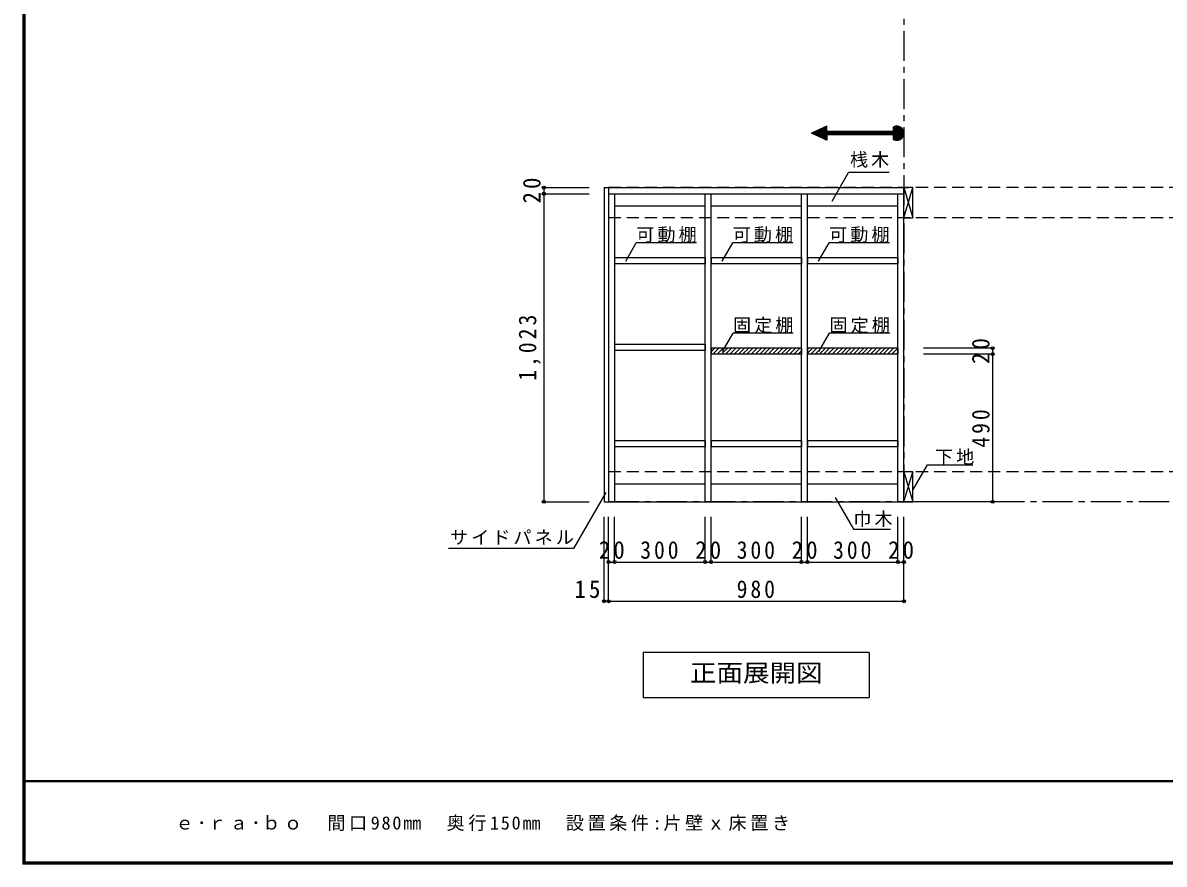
# Model space of a CAD drawing. Units: millimetres at full size, sheet at 1:20. Extents: x -3922 to 3878, y -2932 to 2722.
# Drawn here: x -3922 to -134, y -2864 to -71 of the extents above; entities that cross this region are included whole.
import ezdxf
from ezdxf.enums import TextEntityAlignment as Align

# ---------------------------------------------------------------- set-up
doc = ezdxf.new("R2010")
doc.units = ezdxf.units.MM
doc.header["$LTSCALE"] = 20
doc.header["$PDMODE"] = 32
doc.header["$PDSIZE"] = 10
doc.linetypes.add('CHAIN1', pattern=[8, 5, -1, 1, -1])
doc.linetypes.add('DASHED2', pattern=[3, 2, -1])
for name, color, linetype in [('0-2_本体', 2, 'Continuous'), ('0-3_固定棚', 3, 'Continuous'), ('0-7_桟木・巾木', 2, 'Continuous'), ('0-8_引き出し', 3, 'Continuous'), ('0-A_文字', 7, 'Continuous'), ('0-B_寸法', 7, 'Continuous'), ('0-C_ハッチ', 4, 'Continuous'), ('F-1_枠', 6, 'Continuous'), ('F-A_文字', 7, 'Continuous')]:
    doc.layers.add(name, color=color, linetype=linetype)
doc.styles.add('ＭＳ ゴシック', font='')
doc.styles.get('ＭＳ ゴシック').set_extended_font_data('MS Gothic')

msp = doc.modelspace()

# ---------------------------------------------------------------- linework, layer by layer
at = {"layer": '0-2_本体', "color": 3}
for p, q in [((-1992.87, -618.27), (-1992.87, -1661.27)), ((-1992.87, -618.27), (-982.87, -618.27)), ((-1977.87, -618.27), (-1977.87, -1661.27)), ((-1977.87, -638.27), (-997.87, -638.27)), ((-1957.87, -638.27), (-1957.87, -1661.27)), ((-1657.87, -1661.27), (-1657.87, -638.27)), ((-1637.87, -1661.27), (-1637.87, -638.27)), ((-1337.87, -1661.27), (-1337.87, -638.27)), ((-1317.87, -1661.27), (-1317.87, -638.27)), ((-1017.87, -1661.27), (-1017.87, -638.27)), ((-997.87, -1661.27), (-997.87, -618.27)), ((-1992.87, -1661.27), (-997.87, -1661.27))]:
    msp.add_line(p, q, dxfattribs=at)
at = {"layer": '0-3_固定棚'}
for p, q in [((-1957.87, -850.77), (-1957.87, -870.77)), ((-1657.87, -850.77), (-1957.87, -850.77)), ((-1657.87, -870.77), (-1957.87, -870.77)), ((-1657.87, -850.77), (-1657.87, -870.77)), ((-1637.87, -850.77), (-1637.87, -870.77)), ((-1337.87, -850.77), (-1637.87, -850.77)), ((-1337.87, -870.77), (-1637.87, -870.77)), ((-1337.87, -850.77), (-1337.87, -870.77)), ((-1317.87, -850.77), (-1317.87, -870.77)), ((-1017.87, -850.77), (-1317.87, -850.77)), ((-1017.87, -870.77), (-1317.87, -870.77)), ((-1017.87, -850.77), (-1017.87, -870.77)), ((-1957.87, -1138.77), (-1957.87, -1158.77)), ((-1657.87, -1138.77), (-1957.87, -1138.77)), ((-1657.87, -1158.77), (-1957.87, -1158.77)), ((-1657.87, -1138.77), (-1657.87, -1158.77)), ((-1637.87, -1151.27), (-1637.87, -1171.27)), ((-1337.87, -1151.27), (-1637.87, -1151.27)), ((-1337.87, -1171.27), (-1637.87, -1171.27)), ((-1337.87, -1151.27), (-1337.87, -1171.27)), ((-1317.87, -1151.27), (-1317.87, -1171.27)), ((-1017.87, -1151.27), (-1317.87, -1151.27)), ((-1017.87, -1171.27), (-1317.87, -1171.27)), ((-1017.87, -1151.27), (-1017.87, -1171.27)), ((-1957.87, -1458.77), (-1957.87, -1478.77)), ((-1657.87, -1458.77), (-1957.87, -1458.77)), ((-1657.87, -1458.77), (-1657.87, -1478.77)), ((-1637.87, -1458.77), (-1637.87, -1478.77)), ((-1337.87, -1458.77), (-1637.87, -1458.77)), ((-1337.87, -1458.77), (-1337.87, -1478.77)), ((-1317.87, -1458.77), (-1317.87, -1478.77)), ((-1017.87, -1458.77), (-1317.87, -1458.77)), ((-1017.87, -1458.77), (-1017.87, -1478.77)), ((-1657.87, -1478.77), (-1957.87, -1478.77)), ((-1337.87, -1478.77), (-1637.87, -1478.77)), ((-1017.87, -1478.77), (-1317.87, -1478.77))]:
    msp.add_line(p, q, dxfattribs=at)
at = {"layer": '0-7_桟木・巾木', "color": 7}
for p, q in [((-1957.87, -678.27), (-1657.87, -678.27)), ((-1637.87, -678.27), (-1337.87, -678.27)), ((-1317.87, -678.27), (-1017.87, -678.27)), ((-1957.87, -1601.27), (-1657.87, -1601.27)), ((-1637.87, -1601.27), (-1337.87, -1601.27)), ((-1317.87, -1601.27), (-1017.87, -1601.27))]:
    msp.add_line(p, q, dxfattribs=at)
at = {"layer": '0-8_引き出し', "color": 7}
for p, q in [((-997.87, -618.27), (-967.87, -718.27)), ((-997.87, -718.27), (-967.87, -618.27)), ((-997.87, -1561.27), (-967.87, -1661.27)), ((-997.87, -1661.27), (-967.87, -1561.27))]:
    msp.add_line(p, q, dxfattribs=at)
at = {"layer": '0-8_引き出し'}
for p, q in [((-997.87, -718.27), (-967.87, -718.27)), ((-997.87, -1661.27), (-967.87, -1661.27))]:
    msp.add_line(p, q, dxfattribs=at)
for points in [[(-967.87, -718.27), (-967.87, -618.27), (-997.87, -618.27)], [(-967.87, -1661.27), (-967.87, -1561.27), (-997.87, -1561.27)]]:
    msp.add_lwpolyline(points, dxfattribs=at)
at = {"layer": '0-A_文字', "linetype": 'CHAIN1'}
for p, q in [((-997.87, 1822.73), (-997.87, -1661.27)), ((1962.13, -1661.27), (-1977.87, -1661.27))]:
    msp.add_line(p, q, dxfattribs=at)
at = {"layer": '0-A_文字'}
for p, q in [((-1253.77, -413.93), (-1304.58, -437.54)), ((-1253.77, -422.41), (-1259.55, -416.62)), ((-1253.77, -419.58), (-1257.62, -415.73)), ((-1253.77, -416.75), (-1255.69, -414.83)), ((-1253.77, -431.65), (-1253.77, -413.93)), ((-999.91, -447.16), (-1031.09, -415.98)), ((-999.11, -445.13), (-1029.06, -415.19)), ((-998.49, -442.93), (-1026.86, -414.56)), ((-998.05, -440.53), (-1024.46, -414.12)), ((-997.87, -437.89), (-1021.82, -413.94)), ((-998.01, -434.92), (-1018.85, -414.08)), ((-998.67, -431.44), (-1015.36, -414.74)), ((-1000.42, -426.85), (-1010.78, -416.49)), ((-1253.77, -461.16), (-1304.58, -437.54)), ((-1302.91, -438.32), (-1303.97, -437.26)), ((-1297.62, -440.78), (-1302.04, -436.36)), ((-1292.34, -443.23), (-1300.11, -435.46)), ((-1287.06, -445.69), (-1298.18, -434.57)), ((-1281.77, -448.14), (-1296.25, -433.67)), ((-1276.49, -450.6), (-1294.31, -432.77)), ((-1271.21, -453.05), (-1292.38, -431.88)), ((-1265.92, -455.51), (-1290.45, -430.98)), ((-1260.64, -457.96), (-1288.52, -430.08)), ((-1255.36, -460.41), (-1286.59, -429.18)), ((-1253.77, -459.18), (-1284.66, -428.29)), ((-1253.77, -456.35), (-1282.73, -427.39)), ((-1253.77, -453.52), (-1280.8, -426.49)), ((-1253.77, -450.69), (-1278.86, -425.6)), ((-1253.77, -447.87), (-1276.93, -424.7)), ((-1253.77, -445.04), (-1275, -423.8)), ((-1252.53, -443.44), (-1273.07, -422.9)), ((-1249.7, -443.44), (-1271.14, -422.01)), ((-1246.88, -443.44), (-1269.21, -421.11)), ((-1244.05, -443.44), (-1267.28, -420.21)), ((-1253.77, -430.9), (-1265.35, -419.31)), ((-1253.77, -428.07), (-1263.42, -418.42)), ((-1253.77, -425.24), (-1261.48, -417.52)), ((-1033.28, -443.44), (-1253.77, -443.44)), ((-1253.77, -443.44), (-1253.77, -461.16)), ((-1241.22, -443.44), (-1253.01, -431.65)), ((-1238.39, -443.44), (-1250.19, -431.65)), ((-1235.56, -443.44), (-1247.36, -431.65)), ((-1232.73, -443.44), (-1244.53, -431.65)), ((-1229.91, -443.44), (-1241.7, -431.65)), ((-1227.08, -443.44), (-1238.87, -431.65)), ((-1224.25, -443.44), (-1236.04, -431.65)), ((-1221.42, -443.44), (-1233.21, -431.65)), ((-1218.59, -443.44), (-1230.39, -431.65)), ((-1215.76, -443.44), (-1227.56, -431.65)), ((-1212.94, -443.44), (-1224.73, -431.65)), ((-1210.11, -443.44), (-1221.9, -431.65)), ((-1207.28, -443.44), (-1219.07, -431.65)), ((-1204.45, -443.44), (-1216.24, -431.65)), ((-1201.62, -443.44), (-1213.42, -431.65)), ((-1198.79, -443.44), (-1210.59, -431.65)), ((-1195.96, -443.44), (-1207.76, -431.65)), ((-1193.14, -443.44), (-1204.93, -431.65)), ((-1190.31, -443.44), (-1202.1, -431.65)), ((-1187.48, -443.44), (-1199.27, -431.65)), ((-1184.65, -443.44), (-1196.44, -431.65)), ((-1181.82, -443.44), (-1193.62, -431.65)), ((-1178.99, -443.44), (-1190.79, -431.65)), ((-1176.17, -443.44), (-1187.96, -431.65)), ((-1173.34, -443.44), (-1185.13, -431.65)), ((-1170.51, -443.44), (-1182.3, -431.65)), ((-1167.68, -443.44), (-1179.47, -431.65)), ((-1164.85, -443.44), (-1176.65, -431.65)), ((-1162.02, -443.44), (-1173.82, -431.65)), ((-1159.2, -443.44), (-1170.99, -431.65)), ((-1156.37, -443.44), (-1168.16, -431.65)), ((-1153.54, -443.44), (-1165.33, -431.65)), ((-1150.71, -443.44), (-1162.5, -431.65)), ((-1147.88, -443.44), (-1159.68, -431.65)), ((-1145.05, -443.44), (-1156.85, -431.65)), ((-1142.22, -443.44), (-1154.02, -431.65)), ((-1139.4, -443.44), (-1151.19, -431.65)), ((-1136.57, -443.44), (-1148.36, -431.65)), ((-1133.74, -443.44), (-1145.53, -431.65)), ((-1130.91, -443.44), (-1142.7, -431.65)), ((-1128.08, -443.44), (-1139.88, -431.65)), ((-1125.25, -443.44), (-1137.05, -431.65)), ((-1122.43, -443.44), (-1134.22, -431.65)), ((-1119.6, -443.44), (-1131.39, -431.65)), ((-1116.77, -443.44), (-1128.56, -431.65)), ((-1113.94, -443.44), (-1125.73, -431.65)), ((-1111.11, -443.44), (-1122.91, -431.65)), ((-1108.28, -443.44), (-1120.08, -431.65)), ((-1105.46, -443.44), (-1117.25, -431.65)), ((-1102.63, -443.44), (-1114.42, -431.65)), ((-1099.8, -443.44), (-1111.59, -431.65)), ((-1096.97, -443.44), (-1108.76, -431.65)), ((-1094.14, -443.44), (-1105.94, -431.65)), ((-1091.31, -443.44), (-1103.11, -431.65)), ((-1088.48, -443.44), (-1100.28, -431.65)), ((-1085.66, -443.44), (-1097.45, -431.65)), ((-1082.83, -443.44), (-1094.62, -431.65)), ((-1080, -443.44), (-1091.79, -431.65)), ((-1077.17, -443.44), (-1088.96, -431.65)), ((-1074.34, -443.44), (-1086.14, -431.65)), ((-1071.51, -443.44), (-1083.31, -431.65)), ((-1068.69, -443.44), (-1080.48, -431.65)), ((-1065.86, -443.44), (-1077.65, -431.65)), ((-1063.03, -443.44), (-1074.82, -431.65)), ((-1060.2, -443.44), (-1071.99, -431.65)), ((-1057.37, -443.44), (-1069.17, -431.65)), ((-1054.54, -443.44), (-1066.34, -431.65)), ((-1051.71, -443.44), (-1063.51, -431.65)), ((-1048.89, -443.44), (-1060.68, -431.65)), ((-1046.06, -443.44), (-1057.85, -431.65)), ((-1043.23, -443.44), (-1055.02, -431.65)), ((-1040.4, -443.44), (-1052.2, -431.65)), ((-1037.57, -443.44), (-1049.37, -431.65)), ((-1034.74, -443.44), (-1046.54, -431.65)), ((-1015.08, -460.27), (-1043.71, -431.65)), ((-1012.96, -459.57), (-1040.88, -431.65)), ((-1011, -458.7), (-1038.05, -431.65)), ((-1009.17, -457.7), (-1035.22, -431.65)), ((-1001.93, -450.8), (-1033.28, -419.45)), ((-1003.14, -452.42), (-1033.28, -422.28)), ((-1004.47, -453.92), (-1033.28, -425.11)), ((-1005.91, -455.3), (-1033.28, -427.94)), ((-1007.48, -456.56), (-1033.28, -430.76)), ((-1033.28, -443.44), (-1033.28, -457.99)), ((-1017.39, -460.8), (-1033.28, -444.91)), ((-1019.91, -461.1), (-1033.28, -447.73)), ((-1022.72, -461.12), (-1033.28, -450.56)), ((-1025.94, -460.73), (-1033.28, -453.39)), ((-1000.85, -449.05), (-1032.98, -416.92)), ((-1029.9, -459.6), (-1033.28, -456.22)), ((-1920.96, -861.83), (-1885.95, -801.18)), ((-1685.95, -801.18), (-1885.95, -801.18)), ((-1600.96, -861.83), (-1565.95, -801.18)), ((-1365.95, -801.18), (-1565.95, -801.18)), ((-1280.96, -861.83), (-1245.95, -801.18)), ((-1045.95, -801.18), (-1245.95, -801.18)), ((-1599.96, -1162.33), (-1564.95, -1101.68)), ((-1364.95, -1101.68), (-1564.95, -1101.68)), ((-1279.96, -1162.33), (-1244.95, -1101.68)), ((-1044.95, -1101.68), (-1244.95, -1101.68)), ((-967.87, -1622.95), (-919.1, -1538.48)), ((-919.1, -1538.48), (-768.57, -1538.48)), ((-1987.18, -1630.43), (-2094.26, -1815.9)), ((-1226.4, -1646.51), (-1165.68, -1751.68)), ((-1165.68, -1751.68), (-1041.91, -1751.68)), ((-2094.26, -1815.9), (-2509.39, -1815.9)), ((-1112.87, -2161.27), (-1112.87, -2311.27)), ((-1862.87, -2311.27), (-1112.87, -2311.27))]:
    msp.add_line(p, q, dxfattribs=at)
for points in [[(-1033.28, -417.1), (-1033.28, -431.65), (-1253.77, -431.65)], [(-1112.87, -2161.27), (-1862.87, -2161.27), (-1862.87, -2311.27)]]:
    msp.add_lwpolyline(points, dxfattribs=at)
msp.add_arc((-1021.47, -437.54), 23.61, 240, 120, dxfattribs=at)
at = {"layer": '0-B_寸法'}
for p in [(-1236.28, -663.34), (-1046.87, -568.38)]:
    msp.add_line(p, (-1181.45, -568.38), dxfattribs=at)
at = {"layer": '0-B_寸法', "color": 4}
for p, q in [((-2192.87, -618.27), (-2192.87, -638.27)), ((-2192.87, -618.27), (-2042.87, -618.27)), ((-2192.87, -638.27), (-2192.87, -1661.27)), ((-2192.87, -638.27), (-2042.87, -638.27)), ((-702.87, -1151.27), (-932.87, -1151.27)), ((-702.87, -1171.27), (-932.87, -1171.27)), ((-702.87, -1171.27), (-702.87, -1151.27)), ((-702.87, -1661.27), (-702.87, -1171.27)), ((-2192.87, -1661.27), (-2042.87, -1661.27)), ((-702.87, -1661.27), (-932.87, -1661.27)), ((-1992.87, -1991.27), (-1992.87, -1711.27)), ((-1977.87, -1861.27), (-1977.87, -1711.27)), ((-1957.87, -1861.27), (-1957.87, -1711.27)), ((-1657.87, -1861.27), (-1657.87, -1711.27)), ((-1637.87, -1861.27), (-1637.87, -1711.27)), ((-1337.87, -1861.27), (-1337.87, -1711.27)), ((-1317.87, -1861.27), (-1317.87, -1711.27)), ((-1017.87, -1861.27), (-1017.87, -1711.27)), ((-997.87, -1861.27), (-997.87, -1711.27)), ((-1977.87, -1861.27), (-1957.87, -1861.27)), ((-1977.87, -1991.27), (-1977.87, -1861.27)), ((-1957.87, -1861.27), (-1657.87, -1861.27)), ((-1657.87, -1861.27), (-1637.87, -1861.27)), ((-1637.87, -1861.27), (-1337.87, -1861.27)), ((-1337.87, -1861.27), (-1317.87, -1861.27)), ((-1317.87, -1861.27), (-1017.87, -1861.27)), ((-1017.87, -1861.27), (-997.87, -1861.27)), ((-997.87, -1991.27), (-997.87, -1861.27)), ((-1992.87, -1991.27), (-1977.87, -1991.27)), ((-1977.87, -1991.27), (-997.87, -1991.27))]:
    msp.add_line(p, q, dxfattribs=at)
at = {"layer": '0-B_寸法', "color": 4, "linetype": 'DASHED2'}
for p, q in [((1962.13, -618.27), (-1977.87, -618.27)), ((1962.13, -718.27), (-1977.87, -718.27)), ((1962.13, -1561.27), (-1977.87, -1561.27))]:
    msp.add_line(p, q, dxfattribs=at)
at = {"layer": '0-B_寸法'}
for p in [(-2192.87, -618.27), (-2192.87, -638.27), (-702.87, -1151.27), (-702.87, -1171.27), (-2192.87, -1661.27), (-702.87, -1661.27), (-1977.87, -1861.27), (-1957.87, -1861.27), (-1657.87, -1861.27), (-1637.87, -1861.27), (-1337.87, -1861.27), (-1317.87, -1861.27), (-1017.87, -1861.27), (-997.87, -1861.27), (-1992.87, -1991.27), (-1977.87, -1991.27), (-997.87, -1991.27)]:
    msp.add_point(p, dxfattribs=at)
at = {"layer": '0-C_ハッチ'}
for p, q in [((-1637.87, -1163.01), (-1626.12, -1151.27)), ((-1631.98, -1171.27), (-1611.98, -1151.27)), ((-1617.84, -1171.27), (-1597.84, -1151.27)), ((-1603.7, -1171.27), (-1583.7, -1151.27)), ((-1589.55, -1171.27), (-1569.55, -1151.27)), ((-1575.41, -1171.27), (-1555.41, -1151.27)), ((-1561.27, -1171.27), (-1541.27, -1151.27)), ((-1547.13, -1171.27), (-1527.13, -1151.27)), ((-1532.99, -1171.27), (-1512.99, -1151.27)), ((-1518.84, -1171.27), (-1498.84, -1151.27)), ((-1504.7, -1171.27), (-1484.7, -1151.27)), ((-1490.56, -1171.27), (-1470.56, -1151.27)), ((-1476.42, -1171.27), (-1456.42, -1151.27)), ((-1462.27, -1171.27), (-1442.27, -1151.27)), ((-1448.13, -1171.27), (-1428.13, -1151.27)), ((-1433.99, -1171.27), (-1413.99, -1151.27)), ((-1419.85, -1171.27), (-1399.85, -1151.27)), ((-1405.71, -1171.27), (-1385.71, -1151.27)), ((-1391.56, -1171.27), (-1371.56, -1151.27)), ((-1377.42, -1171.27), (-1357.42, -1151.27)), ((-1363.28, -1171.27), (-1343.28, -1151.27)), ((-1349.14, -1171.27), (-1337.87, -1160)), ((-1317.87, -1168.28), (-1300.85, -1151.27)), ((-1317.87, -1154.14), (-1315, -1151.27)), ((-1306.71, -1171.27), (-1286.71, -1151.27)), ((-1292.57, -1171.27), (-1272.57, -1151.27)), ((-1278.43, -1171.27), (-1258.43, -1151.27)), ((-1264.28, -1171.27), (-1244.28, -1151.27)), ((-1250.14, -1171.27), (-1230.14, -1151.27)), ((-1236, -1171.27), (-1216, -1151.27)), ((-1221.86, -1171.27), (-1201.86, -1151.27)), ((-1207.72, -1171.27), (-1187.72, -1151.27)), ((-1193.57, -1171.27), (-1173.57, -1151.27)), ((-1179.43, -1171.27), (-1159.43, -1151.27)), ((-1165.29, -1171.27), (-1145.29, -1151.27)), ((-1151.15, -1171.27), (-1131.15, -1151.27)), ((-1137.01, -1171.27), (-1117.01, -1151.27)), ((-1122.86, -1171.27), (-1102.86, -1151.27)), ((-1108.72, -1171.27), (-1088.72, -1151.27)), ((-1094.58, -1171.27), (-1074.58, -1151.27)), ((-1080.44, -1171.27), (-1060.44, -1151.27)), ((-1066.29, -1171.27), (-1046.29, -1151.27)), ((-1052.15, -1171.27), (-1032.15, -1151.27)), ((-1038.01, -1171.27), (-1018.01, -1151.27)), ((-1023.87, -1171.27), (-1017.87, -1165.26))]:
    msp.add_line(p, q, dxfattribs=at)
at = {"layer": 'F-1_枠'}
for p, q in [((-3922.03, 2722.29), (-3922.03, -2864.37)), ((-3918.7, 2722.29), (-3918.7, -2864.37)), ((-3915.36, 2722.29), (-3915.36, -2864.37)), ((3877.97, -2587.71), (-3922.03, -2587.71)), ((3877.97, -2591.04), (-3922.03, -2591.04)), ((3877.97, -2857.71), (-3922.03, -2857.71)), ((3877.97, -2861.04), (-3922.03, -2861.04)), ((3877.97, -2864.37), (-3922.03, -2864.37))]:
    msp.add_line(p, q, dxfattribs=at)

# ---------------------------------------------------------------- texts
at = {"layer": '0-A_文字', "style": 'ＭＳ ゴシック', "width": 1.1}
msp.add_text('正面展開図', height=58.65, dxfattribs=at).set_placement((-1707.87, -2276.27), align=Align.BOTTOM_LEFT)
at = {"layer": '0-A_文字', "char_height": 43.99, "attachment_point": 7, "style": 'ＭＳ ゴシック'}
for s, insert in [('\\T1.17;可動棚', (-1885.95, -801.18)), ('\\T1.17;可動棚', (-1565.95, -801.18)), ('\\T1.17;可動棚', (-1245.95, -801.18)), ('\\T1.17;固定棚', (-1564.95, -1101.68)), ('\\T1.17;固定棚', (-1244.95, -1101.68)), ('\\T1.17;下地', (-894.59, -1538.48)), ('\\T1.17;巾木', (-1165.68, -1744.57)), ('\\T1.17;サイドパネル', (-2504.26, -1803.95))]:
    msp.add_mtext(s, dxfattribs=dict(at, insert=insert))
at = {"layer": '0-B_寸法', "attachment_point": 7, "style": 'ＭＳ ゴシック'}
for s, insert, char_height in [('\\T1.17;桟木', (-1176.87, -551.92), 43.99), ('\\T1.27;\\W0.95;20', (-2010.37, -1851.27), 58.65), ('\\T1.27;\\W0.9;300', (-1872.87, -1851.27), 58.65), ('\\T1.27;\\W0.95;20', (-1690.37, -1851.27), 58.65), ('\\T1.27;\\W0.9;300', (-1552.87, -1851.27), 58.65), ('\\T1.27;\\W0.95;20', (-1370.37, -1851.27), 58.65), ('\\T1.27;\\W0.9;300', (-1232.87, -1851.27), 58.65), ('\\T1.27;\\W0.95;20', (-1050.37, -1851.27), 58.65), ('\\T1.27;\\W0.95;15', (-2091.33, -1981.27), 58.65), ('\\T1.27;\\W0.9;980', (-1552.87, -1981.27), 58.65)]:
    msp.add_mtext(s, dxfattribs=dict(at, insert=insert, char_height=char_height))
at = {"layer": '0-B_寸法', "char_height": 58.65, "attachment_point": 7, "rotation": 90, "style": 'ＭＳ ゴシック'}
for s, insert in [('\\T1.27;\\W0.95;20', (-2202.87, -670.77)), ('\\T1.28;\\W0.9;1,023', (-2202.87, -1259.77)), ('\\T1.27;\\W0.95;20', (-712.87, -1203.77)), ('\\T1.27;\\W0.9;490', (-712.87, -1481.27))]:
    msp.add_mtext(s, dxfattribs=dict(at, insert=insert))
at = {"layer": 'F-A_文字', "insert": (-3415.36, -2754.37), "char_height": 43.99, "attachment_point": 7, "style": 'ＭＳ ゴシック'}
msp.add_mtext('\\T1.2;ｅ･ｒａ･ｂｏ\u3000間口980㎜\u3000奥行150㎜\u3000設置条件:片壁ｘ床置き', dxfattribs=at)

doc.saveas('drawing.dxf')
